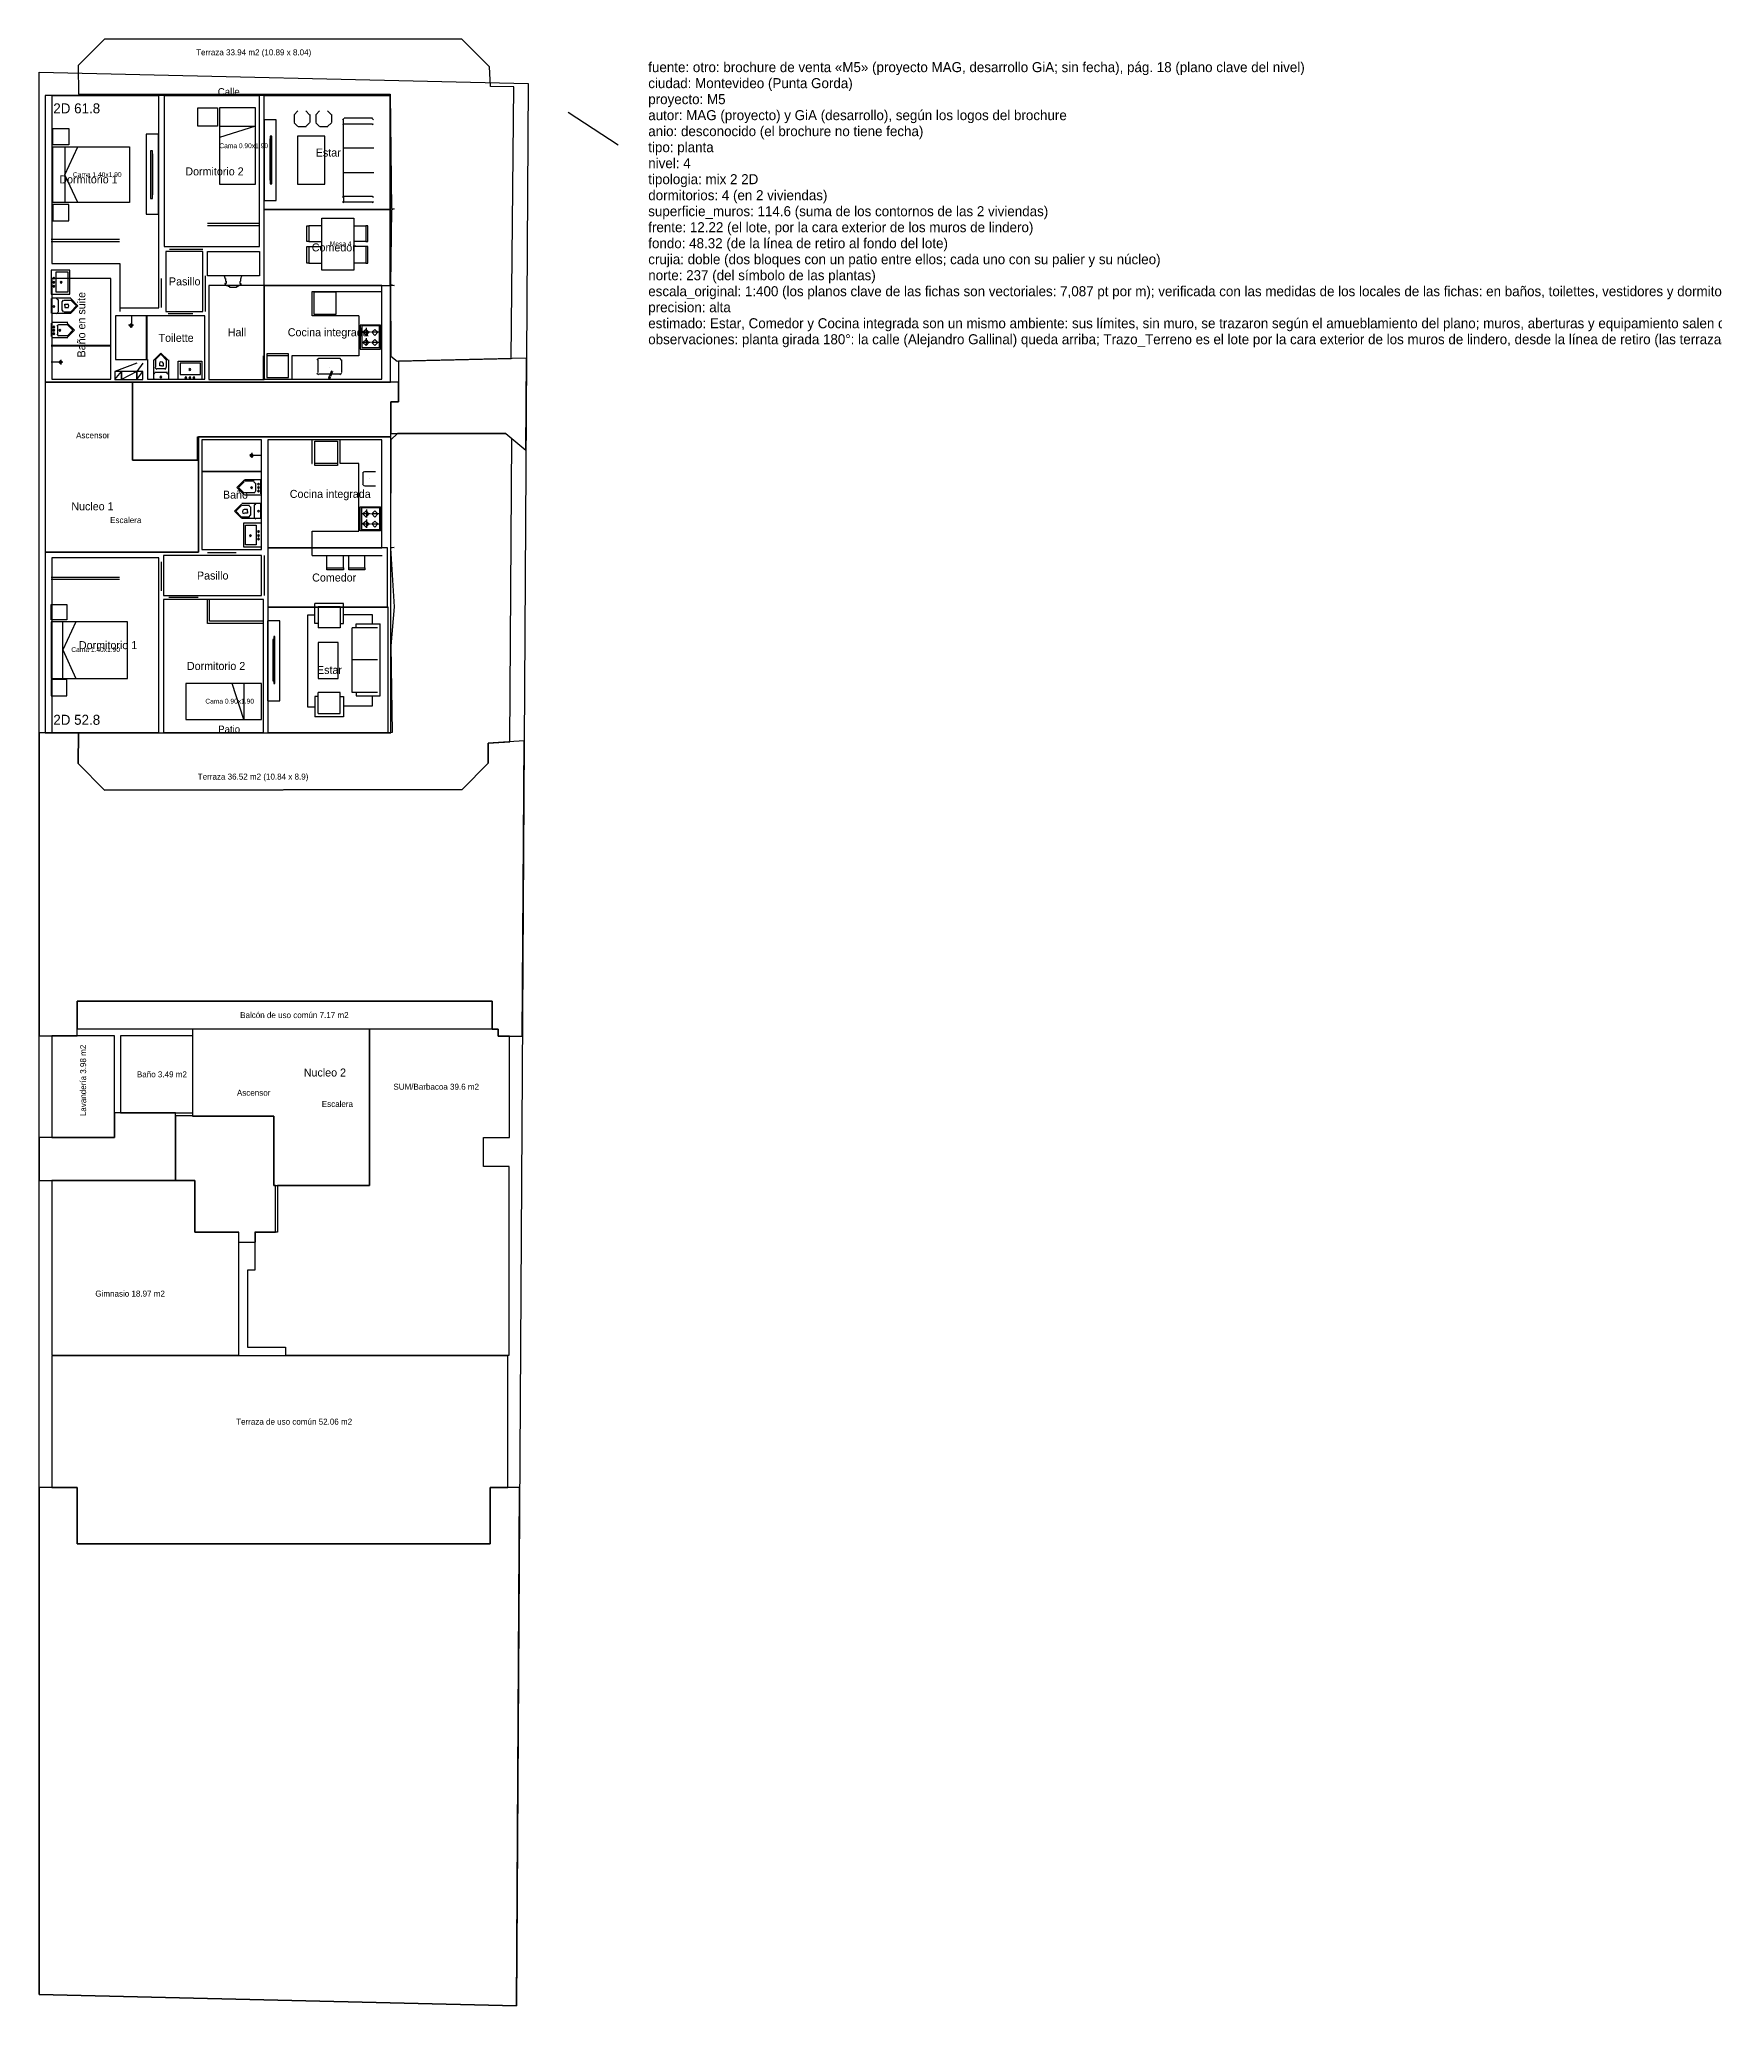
# Model space of a CAD drawing. Header units: metres. Extents: x 0 to 167, y 0 to 49.
# Drawn here: x 0 to 41.87, y 0 to 49.14 of the extents above; entities that cross this region are included whole.
import ezdxf

# ---------------------------------------------------------------- set-up
doc = ezdxf.new("R2010")
doc.units = ezdxf.units.M
for name, color, linetype in [('Trazo_Cotas', 9, 'Continuous'), ('Trazo_Datos', 7, 'Continuous'), ('Trazo_Entrada', 1, 'Continuous'), ('Trazo_Equipamiento', 8, 'Continuous'), ('Trazo_Estancias', 3, 'Continuous'), ('Trazo_Fachada', 30, 'Continuous'), ('Trazo_Medianeras', 8, 'Continuous'), ('Trazo_Norte', 1, 'Continuous'), ('Trazo_Nucleos', 252, 'Continuous'), ('Trazo_Pasillo', 9, 'Continuous'), ('Trazo_Patios', 3, 'Continuous'), ('Trazo_Puertas', 1, 'Continuous'), ('Trazo_Terreno', 7, 'Continuous'), ('Trazo_Unidad', 7, 'Continuous'), ('Trazo_Ventanas', 5, 'Continuous')]:
    doc.layers.add(name, color=color, linetype=linetype)

msp = doc.modelspace()

# ---------------------------------------------------------------- linework, layer by layer
at = {"layer": 'Trazo_Cotas'}
for points in [[(1.63, 49.14), (0.97, 48.49), (0.98, 47.77), (8.77, 47.77), (8.8, 44.91), (8.87, 44.9), (8.8, 44.88), (8.78, 43.01), (8.87, 42.99), (8.78, 42.98), (8.79, 41.22), (8.94, 41.1), (11.79, 41.16), (11.86, 47.95), (11.28, 47.96), (11.25, 48.45), (10.56, 49.14)], [(8.95, 39.29), (8.79, 39.13), (8.78, 36.45), (8.87, 36.44), (8.78, 36.42), (8.87, 34.96), (8.79, 33.98), (8.82, 31.82), (0.98, 31.79), (0.97, 31.04), (1.63, 30.38), (10.57, 30.39), (11.22, 31.05), (11.22, 31.55), (11.76, 31.58), (11.81, 39.16), (11.66, 39.29)], [(11.32, 25.1), (0.95, 25.1), (0.95, 24.41), (11.32, 24.41)], [(1.88, 24.24), (0.31, 24.24), (0.31, 21.7), (1.88, 21.7)], [(3.84, 24.24), (2.03, 24.24), (2.03, 22.31), (3.84, 22.31)], [(11.47, 24.4), (8.25, 24.4), (8.25, 20.5), (5.95, 20.5), (5.95, 19.33), (5.39, 19.33), (5.39, 18.38), (5.2, 18.38), (5.2, 16.46), (6.15, 16.46), (6.15, 16.26), (11.74, 16.26), (11.74, 20.97), (11.1, 20.97), (11.1, 21.7), (11.75, 21.7), (11.75, 24.23), (11.47, 24.23)], [(3.89, 20.62), (0.31, 20.62), (0.31, 16.26), (4.99, 16.26), (4.99, 19.33), (3.89, 19.33)], [(11.71, 16.24), (0.31, 16.24), (0.31, 12.95), (0.95, 12.95), (0.95, 11.54), (11.27, 11.54), (11.27, 12.95), (11.71, 12.95)]]:
    msp.add_lwpolyline(points, close=True, dxfattribs=at)
at = {"layer": 'Trazo_Entrada'}
for p, q in [((5.24, 40.57), (4.38, 40.57)), ((6.71, 39.21), (5.98, 39.21))]:
    msp.add_line(p, q, dxfattribs=at)
at = {"layer": 'Trazo_Equipamiento', "color": 9}
for p, q in [((6.46, 47.35), (6.37, 47.25)), ((6.37, 47.26), (6.37, 47.06)), ((6.75, 47.25), (6.66, 47.35)), ((6.77, 47.06), (6.77, 47.26)), ((7, 47.35), (6.91, 47.25)), ((6.91, 47.26), (6.91, 47.06)), ((7.3, 47.25), (7.2, 47.35)), ((7.31, 47.06), (7.31, 47.26)), ((7.62, 47.18), (8.33, 47.18)), ((6.37, 47.05), (6.46, 46.96)), ((6.47, 46.96), (6.67, 46.96)), ((6.66, 46.96), (6.75, 47.05)), ((6.91, 47.05), (7, 46.96)), ((7.01, 46.96), (7.21, 46.96)), ((7.2, 46.96), (7.3, 47.05)), ((7.61, 47.16), (7.58, 47.13)), ((7.58, 47.03), (7.61, 47.01)), ((7.6, 47.04), (7.6, 47.14)), ((7.6, 45.2), (7.6, 47.04)), ((8.33, 47.02), (7.62, 47.02)), ((8.35, 47.13), (8.32, 47.16)), ((8.32, 47.01), (8.35, 47.03)), ((0.74, 46.5), (0.34, 46.5)), ((0.64, 46.45), (0.64, 45.06)), ((7.6, 46.43), (8.36, 46.43)), ((7.6, 45.81), (8.36, 45.81)), ((7.61, 45.21), (7.58, 45.19)), ((8.33, 45.21), (7.62, 45.21)), ((8.35, 45.19), (8.32, 45.21)), ((7.58, 45.09), (7.61, 45.06)), ((7.6, 45.2), (7.6, 45.09)), ((7.62, 45.08), (8.33, 45.08)), ((8.32, 45.06), (8.35, 45.09)), ((5.5, 44.54), (4.2, 44.54)), ((5.5, 44.54), (4.2, 44.54)), ((0.3, 44.15), (2, 44.15)), ((0.3, 44.15), (2, 44.15)), ((8.16, 44.09), (8.21, 44.09)), ((6.74, 43.55), (6.69, 43.55)), ((8.16, 43.55), (8.21, 43.55)), ((4.64, 43.03), (4.64, 43.03)), ((2.44, 41.05), (1.89, 40.84)), ((1.89, 40.64), (2.05, 40.84)), ((2.59, 41.05), (2.44, 40.84)), ((2.44, 40.64), (2.59, 40.84)), ((6.82, 36.24), (8.57, 36.24)), ((7.6, 35.93), (7.6, 35.88)), ((7.6, 35.93), (7.6, 35.88)), ((8.14, 35.93), (8.14, 35.88)), ((8.14, 35.93), (8.14, 35.88)), ((0.3, 35.65), (2, 35.65)), ((0.3, 35.65), (2, 35.65)), ((4.2, 34.54), (4.2, 35.14)), ((6.89, 34.54), (6.89, 35.04)), ((6.97, 34.97), (6.97, 34.43)), ((0.59, 33.17), (0.59, 34.58)), ((5.6, 34.54), (4.2, 34.54)), ((5.6, 34.54), (4.2, 34.54)), ((5.6, 34.6), (4.25, 34.6)), ((6.97, 34.54), (6.89, 34.54)), ((7.82, 32.82), (7.82, 34.43)), ((8.45, 34.43), (7.82, 34.43)), ((7.92, 34.53), (8.52, 34.53)), ((7.92, 34.43), (7.92, 34.53)), ((8.45, 33.63), (7.82, 33.63)), ((0.69, 33.14), (0.3, 33.14)), ((6.89, 32.72), (6.89, 32.21)), ((6.97, 32.72), (6.89, 32.72)), ((6.97, 32.29), (6.97, 32.82)), ((8.45, 32.82), (7.82, 32.82))]:
    msp.add_line(p, q, dxfattribs=at)
at = {"layer": 'Trazo_Equipamiento', "color": 8}
for p, q in [((0.3, 42.66), (0.3, 42.3)), ((0.32, 42.66), (0.32, 42.66)), ((0.32, 42.3), (0.32, 42.3)), ((0.32, 42.3), (0.51, 42.3)), ((0.46, 42.63), (0.43, 42.66)), ((0.43, 42.28), (0.46, 42.31)), ((0.44, 42.3), (0.44, 42.3)), ((0.47, 42.64), (0.47, 42.32)), ((0.51, 42.3), (0.79, 42.3)), ((0.6, 42.62), (0.56, 42.58)), ((0.56, 42.38), (0.6, 42.33)), ((0.57, 42.38), (0.57, 42.59)), ((0.61, 42.62), (0.79, 42.62)), ((0.61, 42.33), (0.79, 42.33)), ((0.64, 42.49), (0.64, 42.44)), ((0.64, 42.44), (0.73, 42.44)), ((0.3, 42.05), (0.3, 41.71)), ((0.32, 42.05), (0.32, 42.05)), ((0.48, 42.01), (0.44, 41.97)), ((0.44, 41.77), (0.48, 41.72)), ((0.46, 41.77), (0.46, 41.98)), ((0.49, 42.01), (0.71, 42.01)), ((0.71, 42.06), (0.71, 42.06)), ((2.35, 42), (2.23, 42)), ((2.3, 42.23), (2.3, 41.94)), ((2.67, 42.23), (2.67, 41.13)), ((2.69, 42.23), (2.69, 41.13)), ((8.02, 42), (8.02, 41.4)), ((8.08, 41.83), (8.28, 41.83)), ((8.18, 41.72), (8.18, 41.93)), ((8.3, 41.83), (8.5, 41.83)), ((1.79, 41.49), (0.3, 41.49)), ((1.79, 41.47), (0.3, 41.47)), ((0.32, 41.71), (0.32, 41.71)), ((0.35, 41.69), (0.35, 41.69)), ((0.49, 41.74), (0.71, 41.74)), ((0.71, 41.69), (0.71, 41.69)), ((8.08, 41.57), (8.28, 41.57)), ((8.18, 41.49), (8.18, 41.67)), ((8.3, 41.57), (8.5, 41.57)), ((0.3, 41.08), (0.59, 41.08)), ((0.54, 41.13), (0.54, 41.01)), ((2.86, 40.84), (2.86, 41.13)), ((2.86, 40.66), (2.86, 40.84)), ((2.89, 40.79), (2.86, 40.77)), ((2.89, 40.94), (2.94, 40.89)), ((3.2, 40.81), (2.89, 40.81)), ((2.91, 40.95), (2.91, 41.13)), ((2.94, 40.91), (3.15, 40.91)), ((3.01, 40.98), (3.01, 41.05)), ((3.05, 40.98), (3.01, 40.98)), ((3.14, 40.89), (3.18, 40.94)), ((3.18, 40.95), (3.18, 41.13)), ((3.22, 40.77), (3.19, 40.79)), ((6.23, 41.23), (5.69, 41.23)), ((6.23, 41.23), (5.69, 41.23)), ((6.98, 41.17), (6.94, 41.12)), ((6.94, 40.8), (6.98, 40.76)), ((6.96, 41.13), (6.96, 40.81)), ((6.99, 41.17), (7.52, 41.17)), ((7.25, 40.71), (7.31, 40.86)), ((7.26, 40.95), (7.26, 40.95)), ((7.33, 40.84), (7.28, 40.71)), ((7.31, 40.84), (7.31, 40.84)), ((7.55, 41.12), (7.51, 41.17)), ((7.51, 40.76), (7.55, 40.8)), ((7.55, 41.13), (7.55, 40.81)), ((2.86, 40.78), (2.86, 40.78)), ((2.88, 40.66), (2.88, 40.66)), ((3.22, 40.64), (2.88, 40.64)), ((3.22, 40.66), (3.22, 40.66)), ((6.99, 40.78), (7.01, 40.78)), ((7.01, 40.78), (7.31, 40.78)), ((7.24, 40.71), (7.23, 40.67)), ((7.25, 40.71), (7.24, 40.71)), ((7.28, 40.76), (7.26, 40.71)), ((7.28, 40.69), (7.27, 40.7)), ((7.28, 40.76), (7.28, 40.76)), ((7.3, 40.76), (7.28, 40.71)), ((7.28, 40.69), (7.28, 40.69)), ((7.28, 40.69), (7.28, 40.69)), ((7.31, 40.78), (7.52, 40.78)), ((4.06, 38.35), (5.55, 38.35)), ((4.06, 38.34), (5.55, 38.34)), ((5.55, 38.74), (5.26, 38.74)), ((5.32, 38.69), (5.32, 38.81)), ((7.45, 38.54), (6.89, 38.54)), ((7.45, 38.54), (6.89, 38.54)), ((8.12, 38.34), (8.08, 38.3)), ((8.13, 38.34), (8.4, 38.34)), ((5.13, 38.13), (5.13, 38.13)), ((5.37, 38.1), (5.13, 38.1)), ((5.4, 38.04), (5.36, 38.08)), ((5.36, 37.8), (5.4, 37.84)), ((5.4, 38.05), (5.4, 37.85)), ((5.48, 38.13), (5.48, 38.13)), ((5.54, 37.78), (5.54, 38.12)), ((5.54, 38.12), (5.54, 38.12)), ((8.08, 38.02), (8.12, 37.98)), ((8.09, 38.3), (8.09, 38.03)), ((8.13, 37.98), (8.4, 37.98)), ((8.26, 38.17), (8.26, 38.17)), ((5.35, 37.54), (5.06, 37.54)), ((5.25, 37.49), (5.06, 37.49)), ((5.37, 37.81), (5.13, 37.81)), ((5.13, 37.76), (5.13, 37.76)), ((5.2, 37.39), (5.13, 37.39)), ((5.2, 37.34), (5.2, 37.39)), ((5.28, 37.45), (5.24, 37.49)), ((5.28, 37.46), (5.28, 37.25)), ((5.54, 37.54), (5.35, 37.54)), ((5.41, 37.52), (5.38, 37.5)), ((5.38, 37.19), (5.38, 37.51)), ((5.42, 37.54), (5.42, 37.54)), ((5.54, 37.78), (5.54, 37.78)), ((5.54, 37.17), (5.54, 37.52)), ((5.54, 37.52), (5.54, 37.52)), ((8.02, 36.86), (8.02, 37.46)), ((8.18, 37.39), (8.18, 37.19)), ((5.25, 37.2), (5.06, 37.2)), ((5.24, 37.2), (5.28, 37.25)), ((5.38, 37.18), (5.41, 37.15)), ((5.54, 37.17), (5.54, 37.17)), ((8.08, 37.29), (8.28, 37.29)), ((8.08, 37.03), (8.28, 37.03)), ((8.18, 37.14), (8.18, 36.93)), ((8.3, 37.29), (8.5, 37.29)), ((8.3, 37.03), (8.5, 37.03)), ((6.82, 36.85), (7.99, 36.85)), ((6.82, 36.24), (6.82, 36.85))]:
    msp.add_line(p, q, dxfattribs=at)
at = {"layer": 'Trazo_Equipamiento', "color": 9}
for points in [[(3.96, 47.43), (4.45, 47.43), (4.45, 46.97), (3.96, 46.97)], [(5.4, 47.43), (4.5, 47.43), (4.5, 45.52), (5.4, 45.52)], [(2.98, 46.77), (2.67, 46.77), (2.67, 44.77), (2.98, 44.77)], [(5.62, 45.11), (5.92, 45.11), (5.92, 47.13), (5.62, 47.13)], [(5.77, 45.53), (5.81, 45.53), (5.81, 46.72), (5.77, 46.72)], [(6.45, 45.52), (7.14, 45.52), (7.14, 46.72), (6.45, 46.72)], [(0.34, 46.45), (2.25, 46.45), (2.25, 45.06), (0.34, 45.06)], [(2.83, 46.35), (2.78, 46.35), (2.78, 45.16), (2.83, 45.16)], [(0.34, 44.6), (0.74, 44.6), (0.74, 45.01), (0.34, 45.01)], [(7.86, 43.37), (7.06, 43.37), (7.06, 44.67), (7.86, 44.67)], [(5.5, 43.23), (4.2, 43.23), (4.2, 43.84), (5.5, 43.84)], [(2.59, 40.84), (2.44, 40.84), (2.44, 40.64), (2.59, 40.64)], [(0.3, 35.02), (0.69, 35.02), (0.69, 34.63), (0.3, 34.63)], [(0.3, 33.17), (2.2, 33.17), (2.2, 34.58), (0.3, 34.58)], [(5.7, 32.61), (6.01, 32.61), (6.01, 34.61), (5.7, 34.61)], [(5.86, 33.04), (5.89, 33.04), (5.89, 34.22), (5.86, 34.22)], [(7.47, 34.07), (6.97, 34.07), (6.97, 33.17), (7.47, 33.17)], [(3.66, 32.14), (5.55, 32.14), (5.55, 33.04), (3.66, 33.04)]]:
    msp.add_lwpolyline(points, close=True, dxfattribs=at)
for points in [[(0.34, 46.5), (0.34, 46.91), (0.74, 46.91), (0.74, 46.5)], [(4.5, 46.97), (5.4, 46.97), (4.5, 46.69)], [(0.96, 45.06), (0.64, 45.75), (0.96, 46.45)], [(2.83, 45.25), (2.84, 45.25), (2.84, 46.28), (2.83, 46.28)], [(5.77, 46.65), (5.76, 46.65), (5.76, 45.62), (5.77, 45.62)], [(5.5, 44.48), (4.25, 44.48), (4.2, 44.48)], [(6.74, 44.09), (6.69, 44.09), (6.69, 44.48), (6.74, 44.48)], [(7.06, 44.48), (6.74, 44.48), (6.74, 44.09), (7.06, 44.09)], [(7.86, 44.48), (8.16, 44.48), (8.16, 44.09), (7.86, 44.09)], [(8.21, 44.09), (8.21, 44.48), (8.16, 44.48)], [(0.3, 44.09), (1.95, 44.09), (2, 44.09)], [(6.69, 43.55), (6.69, 43.96), (7.06, 43.96)], [(6.74, 43.96), (6.74, 43.55), (7.06, 43.55)], [(8.21, 43.55), (8.21, 43.96), (7.86, 43.96)], [(8.16, 43.96), (8.16, 43.55), (7.86, 43.55)], [(4.62, 43.23), (4.64, 43.18), (4.64, 43.16), (4.65, 43.16), (4.65, 43.1), (4.67, 43.1)], [(4.67, 43.06), (4.67, 43.04), (4.64, 43.04), (4.64, 43.03)], [(5.04, 43.03), (5.04, 43.01), (5.03, 43.01), (5.01, 42.99), (4.99, 42.98), (4.98, 42.98), (4.96, 42.96), (4.93, 42.96), (4.93, 42.94), (4.76, 42.94), (4.76, 42.96), (4.72, 42.96), (4.71, 42.98), (4.69, 42.98), (4.67, 42.99), (4.65, 43.01), (4.64, 43.03)], [(4.67, 43.1), (4.67, 43.08), (4.67, 43.06)], [(5.06, 43.23), (5.04, 43.18), (5.04, 43.16), (5.03, 43.16), (5.03, 43.1), (5.01, 43.08), (5.01, 43.06)], [(5.01, 43.06), (5.01, 43.04), (5.03, 43.04)], [(5.03, 43.04), (5.04, 43.04), (5.04, 43.03)], [(2.44, 40.84), (2.05, 40.84), (2.05, 40.64), (2.44, 40.64), (2.44, 40.84), (2.05, 40.64), (2.05, 40.84), (1.89, 40.84), (1.89, 40.64), (2.05, 40.64)], [(7.6, 35.88), (7.19, 35.88), (7.19, 36.24)], [(7.19, 35.93), (7.6, 35.93), (7.6, 36.24)], [(7.6, 35.88), (7.19, 35.88), (7.19, 36.24)], [(7.19, 35.93), (7.6, 35.93), (7.6, 36.24)], [(8.14, 35.88), (7.74, 35.88), (7.74, 36.24)], [(7.74, 35.93), (8.14, 35.93), (8.14, 36.24)], [(8.14, 35.88), (7.74, 35.88), (7.74, 36.24)], [(7.74, 35.93), (8.14, 35.93), (8.14, 36.24)], [(0.3, 35.7), (1.95, 35.7), (2, 35.7)], [(5.6, 34.6), (4.25, 34.6), (4.25, 35.14)], [(7.52, 34.54), (7.6, 34.54), (7.6, 35.04), (6.89, 35.04)], [(6.97, 34.97), (7.52, 34.97), (7.52, 34.43), (6.97, 34.43)], [(0.91, 34.58), (0.59, 33.88), (0.91, 33.17)], [(6.89, 34.75), (6.7, 34.75), (6.7, 32.46), (6.89, 32.46)], [(8.33, 34.53), (8.33, 34.76), (7.6, 34.76)], [(7.92, 32.82), (7.92, 32.73), (8.52, 32.73), (8.52, 34.53)], [(5.86, 34.14), (5.84, 34.14), (5.84, 33.11), (5.86, 33.11)], [(0.3, 33.14), (0.3, 32.73), (0.69, 32.73), (0.69, 33.14)], [(5.11, 33.04), (5.11, 32.14), (4.82, 33.04)], [(7.52, 32.72), (7.6, 32.72), (7.6, 32.21), (6.89, 32.21)], [(6.97, 32.29), (7.52, 32.29), (7.52, 32.82), (6.97, 32.82)], [(7.6, 32.48), (8.33, 32.48), (8.33, 32.73)]]:
    msp.add_lwpolyline(points, dxfattribs=at)
at = {"layer": 'Trazo_Equipamiento', "color": 8}
for points in [[(0.3, 42.77), (0.76, 42.77), (0.76, 43.37), (0.3, 43.37)], [(0.71, 42.82), (0.42, 42.82), (0.42, 43.33), (0.71, 43.33)], [(0.36, 43.15), (0.39, 43.17), (0.36, 43.2), (0.34, 43.17)], [(0.36, 43.04), (0.39, 43.07), (0.36, 43.1), (0.34, 43.07)], [(0.36, 42.94), (0.39, 42.97), (0.36, 42.99), (0.34, 42.97)], [(0.55, 43.04), (0.57, 43.07), (0.55, 43.1), (0.52, 43.07)], [(6.86, 42.81), (6.86, 42.27), (7.42, 42.27), (7.42, 42.82)], [(0.36, 42.49), (0.34, 42.46), (0.36, 42.44), (0.39, 42.46)], [(0.36, 41.98), (0.34, 41.95), (0.36, 41.93), (0.39, 41.95)], [(0.36, 41.89), (0.34, 41.87), (0.36, 41.84), (0.39, 41.87)], [(0.36, 41.81), (0.34, 41.78), (0.36, 41.76), (0.39, 41.78)], [(0.51, 41.89), (0.49, 41.87), (0.51, 41.84), (0.54, 41.87)], [(2.29, 41.94), (2.34, 41.99), (2.29, 42.03), (2.25, 41.99)], [(8.02, 41.4), (8.53, 41.4), (8.53, 42), (8.02, 42)], [(8.5, 41.98), (8.06, 41.98), (8.06, 41.44), (8.5, 41.44)], [(8.17, 41.74), (8.24, 41.82), (8.17, 41.89), (8.09, 41.82)], [(8.39, 41.74), (8.46, 41.82), (8.39, 41.89), (8.31, 41.82)], [(6.23, 41.28), (5.69, 41.28), (5.69, 40.69), (6.23, 40.69)], [(6.23, 41.28), (5.69, 41.28), (5.69, 40.69), (6.23, 40.69)], [(8.17, 41.49), (8.24, 41.56), (8.17, 41.64), (8.09, 41.56)], [(8.39, 41.49), (8.46, 41.56), (8.39, 41.64), (8.31, 41.56)], [(0.57, 41.07), (0.53, 41.11), (0.49, 41.07), (0.53, 41.03)], [(4.06, 40.64), (3.47, 40.64), (3.47, 41.1), (4.06, 41.1)], [(4.03, 41.05), (3.52, 41.05), (3.52, 40.76), (4.03, 40.76)], [(3.77, 40.86), (3.79, 40.89), (3.77, 40.91), (3.74, 40.89)], [(3.04, 40.67), (3.06, 40.7), (3.04, 40.73), (3.01, 40.7)], [(3.66, 40.66), (3.69, 40.68), (3.66, 40.71), (3.64, 40.68)], [(3.77, 40.66), (3.79, 40.68), (3.77, 40.71), (3.74, 40.68)], [(3.87, 40.66), (3.89, 40.68), (3.87, 40.71), (3.84, 40.68)], [(7.45, 38.49), (6.89, 38.49), (6.89, 39.1), (7.45, 39.1)], [(7.45, 38.49), (6.89, 38.49), (6.89, 39.1), (7.45, 39.1)], [(5.26, 38.74), (5.31, 38.69), (5.35, 38.74), (5.31, 38.78)], [(5.31, 37.91), (5.33, 37.94), (5.31, 37.96), (5.28, 37.94)], [(5.48, 38), (5.5, 38.02), (5.48, 38.05), (5.45, 38.02)], [(5.48, 37.91), (5.5, 37.94), (5.48, 37.96), (5.45, 37.94)], [(5.48, 37.83), (5.5, 37.85), (5.48, 37.88), (5.45, 37.85)], [(5.48, 37.32), (5.5, 37.35), (5.48, 37.37), (5.45, 37.35)], [(8.02, 37.46), (8.53, 37.46), (8.53, 36.86), (8.02, 36.86)], [(8.5, 36.88), (8.06, 36.88), (8.06, 37.44), (8.5, 37.44)], [(8.17, 37.2), (8.24, 37.28), (8.17, 37.36), (8.09, 37.28)], [(8.39, 37.2), (8.46, 37.28), (8.39, 37.36), (8.31, 37.28)], [(5.55, 37.05), (5.1, 37.05), (5.1, 36.46), (5.55, 36.46)], [(5.15, 37), (5.42, 37), (5.42, 36.51), (5.15, 36.51)], [(5.48, 36.86), (5.45, 36.84), (5.48, 36.81), (5.5, 36.84)], [(8.17, 36.95), (8.24, 37.03), (8.17, 37.1), (8.09, 37.03)], [(8.39, 36.95), (8.46, 37.03), (8.39, 37.1), (8.31, 37.03)], [(5.27, 36.76), (5.25, 36.74), (5.27, 36.71), (5.3, 36.74)], [(5.48, 36.76), (5.45, 36.74), (5.48, 36.71), (5.5, 36.74)], [(5.48, 36.68), (5.45, 36.65), (5.48, 36.63), (5.5, 36.65)]]:
    msp.add_lwpolyline(points, close=True, dxfattribs=at)
for points in [[(6.82, 42.69), (6.82, 42.84), (8.57, 42.84)], [(0.79, 42.67), (0.47, 42.67), (0.32, 42.67)], [(0.64, 42.49), (0.64, 42.52), (0.73, 42.52)], [(0.74, 42.47), (0.73, 42.51), (0.7, 42.52)], [(0.7, 42.44), (0.73, 42.45), (0.74, 42.48)], [(0.79, 42.3), (0.96, 42.48), (0.79, 42.66)], [(0.79, 42.33), (0.93, 42.48), (0.79, 42.62)], [(7.99, 42.23), (6.82, 42.23), (6.82, 42.69)], [(0.71, 42.06), (0.39, 42.06), (0.32, 42.06)], [(0.7, 41.69), (0.88, 41.87), (0.7, 42.05)], [(0.7, 41.72), (0.84, 41.87), (0.7, 42.01)], [(7.99, 42.23), (7.99, 41.23), (6.31, 41.23), (6.31, 40.64)], [(0.32, 41.69), (0.42, 41.69), (0.71, 41.69)], [(3.22, 41.12), (3.04, 41.3), (2.86, 41.12)], [(3.18, 41.12), (3.04, 41.27), (2.89, 41.12)], [(3.04, 41.08), (3.01, 41.07), (3, 41.04)], [(3.1, 41.04), (3.08, 41.07), (3.05, 41.08)], [(3.05, 40.98), (3.1, 40.98), (3.1, 41.05)], [(3.23, 41.13), (3.23, 40.81), (3.23, 40.66)], [(5.6, 40.64), (5.6, 41.23), (5.62, 41.23), (5.62, 40.64)], [(7.23, 40.67), (7.26, 40.66), (7.28, 40.69)], [(6.81, 39.13), (6.81, 38.54), (6.82, 38.54), (6.82, 39.13)], [(7.99, 36.85), (7.99, 38.54), (7.52, 38.54), (7.52, 39.13)], [(5.12, 38.12), (4.94, 37.94), (5.12, 37.76)], [(5.12, 38.08), (4.98, 37.94), (5.12, 37.8)], [(5.54, 38.13), (5.42, 38.13), (5.13, 38.13)], [(5.05, 37.52), (4.88, 37.35), (5.05, 37.17)], [(5.05, 37.49), (4.91, 37.35), (5.05, 37.2)], [(5.12, 37.39), (5.09, 37.37), (5.08, 37.34)], [(5.13, 37.76), (5.45, 37.76), (5.54, 37.76)], [(5.06, 37.17), (5.38, 37.17), (5.54, 37.17)], [(5.08, 37.33), (5.09, 37.3), (5.12, 37.29)], [(5.2, 37.34), (5.2, 37.3), (5.13, 37.3)]]:
    msp.add_lwpolyline(points, dxfattribs=at)
at = {"layer": 'Trazo_Estancias', "color": 5}
for points in [[(0.31, 47.73), (0.31, 43.54), (2.01, 43.54), (2.01, 42.43), (2.99, 42.43), (2.99, 47.73)], [(3.12, 47.73), (3.12, 43.96), (5.5, 43.96), (5.5, 47.73)], [(0.31, 36.18), (0.31, 31.82), (2.99, 31.82), (2.99, 36.18)], [(3.1, 35.14), (3.1, 31.82), (5.6, 31.82), (5.6, 35.14)]]:
    msp.add_lwpolyline(points, close=True, dxfattribs=at)
at = {"layer": 'Trazo_Estancias', "color": 2}
for points in [[(5.61, 47.73), (5.61, 44.89), (8.77, 44.89), (8.77, 47.73)], [(5.71, 34.95), (5.71, 31.82), (8.72, 31.82), (8.72, 34.95)]]:
    msp.add_lwpolyline(points, close=True, dxfattribs=at)
at = {"layer": 'Trazo_Estancias', "color": 40}
for points in [[(5.61, 44.89), (5.61, 42.99), (8.77, 42.99), (8.77, 44.89)], [(5.71, 36.43), (5.71, 34.95), (8.7, 34.95), (8.7, 36.43)]]:
    msp.add_lwpolyline(points, close=True, dxfattribs=at)
at = {"layer": 'Trazo_Estancias', "color": 8}
for points in [[(3.16, 43.84), (3.16, 42.34), (4.09, 42.34), (4.09, 43.84)], [(4.24, 42.99), (4.24, 40.64), (5.62, 40.64), (5.62, 42.99)], [(3.1, 36.24), (3.1, 35.24), (5.55, 35.24), (5.55, 36.24)]]:
    msp.add_lwpolyline(points, close=True, dxfattribs=at)
at = {"layer": 'Trazo_Estancias', "color": 4}
for points in [[(0.31, 43.16), (0.31, 40.65), (1.79, 40.65), (1.79, 43.16)], [(1.9, 42.23), (1.9, 41.14), (2.7, 41.14), (2.7, 40.65), (4.14, 40.65), (4.14, 42.23)], [(4.06, 39.13), (4.06, 36.39), (5.55, 36.39), (5.55, 39.13)]]:
    msp.add_lwpolyline(points, close=True, dxfattribs=at)
at = {"layer": 'Trazo_Estancias', "color": 30}
for points in [[(5.62, 42.99), (5.62, 40.65), (8.56, 40.65), (8.56, 42.99)], [(5.71, 39.13), (5.71, 36.43), (8.56, 36.43), (8.56, 39.13)]]:
    msp.add_lwpolyline(points, close=True, dxfattribs=at)
at = {"layer": 'Trazo_Fachada'}
for p, q in [((8.78, 47.74), (0.15, 47.74)), ((8.78, 40.69), (8.78, 47.74)), ((8.79, 31.81), (8.79, 39.09)), ((0.15, 31.81), (8.79, 31.81))]:
    msp.add_line(p, q, dxfattribs=at)
at = {"layer": 'Trazo_Medianeras'}
for p, q in [((0, 0.28), (0, 48.32)), ((0.15, 47.74), (0.15, 40.69)), ((12.22, 48.04), (11.93, 0)), ((0.15, 36.2), (0.15, 31.81)), ((11.93, 0), (0, 0.28))]:
    msp.add_line(p, q, dxfattribs=at)
at = {"layer": 'Trazo_Norte'}
msp.add_line((13.22, 47.32), (14.47, 46.5), dxfattribs=at)
at = {"layer": 'Trazo_Nucleos'}
for points in [[(0.15, 36.32), (3.98, 36.32), (3.98, 38.62), (2.33, 38.62), (2.33, 40.57), (0.15, 40.57)], [(3.83, 24.4), (3.83, 22.23), (5.86, 22.23), (5.86, 20.5), (8.25, 20.5), (8.25, 24.4)]]:
    msp.add_lwpolyline(points, close=True, dxfattribs=at)
at = {"layer": 'Trazo_Pasillo'}
for points in [[(2.33, 40.57), (2.33, 38.62), (3.95, 38.62), (3.95, 39.21), (8.79, 39.21), (8.79, 40.08), (8.98, 40.08), (8.98, 40.57)], [(3.4, 20.62), (3.89, 20.62), (3.89, 19.33), (4.98, 19.33), (4.98, 19.08), (5.4, 19.08), (5.4, 19.33), (5.9, 19.33), (5.9, 20.5), (5.86, 20.5), (5.86, 22.23), (3.83, 22.23), (3.83, 22.24), (3.4, 22.24)]]:
    msp.add_lwpolyline(points, close=True, dxfattribs=at)
at = {"layer": 'Trazo_Patios'}
for points in [[(8.79, 40.08), (8.79, 39.29), (11.66, 39.29), (12.16, 38.87), (12.18, 41.17), (8.98, 41.1), (8.98, 40.08)], [(12.12, 31.61), (11.22, 31.55), (11.22, 31.05), (10.57, 30.39), (1.63, 30.38), (0.97, 31.04), (0.98, 31.81), (0, 31.81), (0, 24.24), (0.95, 24.24), (0.95, 25.1), (11.32, 25.1), (11.32, 24.4), (11.47, 24.4), (11.47, 24.23), (12.07, 24.23)], [(0, 20.62), (3.4, 20.62), (3.4, 22.31), (1.88, 22.31), (1.88, 21.7), (0, 21.7)], [(12, 12.95), (11.27, 12.95), (11.27, 11.54), (0.95, 11.54), (0.95, 12.95), (0, 12.95), (0, 0.28), (11.93, 0)]]:
    msp.add_lwpolyline(points, close=True, dxfattribs=at)
at = {"layer": 'Trazo_Puertas'}
for p, q in [((4.09, 43.89), (3.25, 43.89)), ((2.02, 42.34), (2.02, 43.43)), ((3.05, 42.44), (3.05, 43.16)), ((4.15, 42.34), (4.15, 43.23)), ((3.84, 42.28), (3.22, 42.28)), ((3.05, 35.36), (3.05, 36.08)), ((4.92, 36.31), (4.2, 36.31)), ((5.63, 35.24), (5.63, 36.24)), ((3.97, 35.19), (3.24, 35.19))]:
    msp.add_line(p, q, dxfattribs=at)
at = {"layer": 'Trazo_Terreno'}
msp.add_lwpolyline([(11.93, 0), (0, 0.28), (0, 48.32), (12.22, 48.04)], close=True, dxfattribs=at)
at = {"layer": 'Trazo_Unidad'}
for points in [[(0.15, 47.74), (0.15, 40.57), (8.78, 40.57), (8.78, 47.74)], [(3.98, 39.21), (3.98, 36.32), (0.15, 36.32), (0.15, 31.81), (8.79, 31.81), (8.79, 39.21)]]:
    msp.add_lwpolyline(points, close=True, dxfattribs=at)
at = {"layer": 'Trazo_Ventanas'}
for p, q in [((2.98, 47.74), (0.33, 47.74)), ((5.48, 47.74), (3.13, 47.74)), ((8.78, 47.74), (5.63, 47.74)), ((8.78, 46.34), (8.78, 47.69)), ((8.78, 43.14), (8.78, 45.49)), ((8.79, 34.01), (8.79, 35.91)), ((8.79, 31.81), (8.79, 33.16)), ((0.35, 31.81), (2.95, 31.81)), ((3.15, 31.81), (5.6, 31.81)), ((5.75, 31.81), (8.75, 31.81))]:
    msp.add_line(p, q, dxfattribs=at)

# ---------------------------------------------------------------- texts
at = {"layer": 'Trazo_Cotas'}
for s, p in [('Terraza 33.94 m2 (10.89 x 8.04)', (3.92, 48.74)), ('Terraza 36.52 m2 (10.84 x 8.9)', (3.96, 30.64)), ('Balcón de uso común 7.17 m2', (5.02, 24.68)), ('Baño 3.49 m2', (2.44, 23.2)), ('SUM/Barbacoa 39.6 m2', (8.85, 22.89)), ('Gimnasio 18.97 m2', (1.4, 17.72)), ('Terraza de uso común 52.06 m2', (4.92, 14.52))]:
    msp.add_text(s, height=0.15, dxfattribs=at).set_placement(p)
msp.add_text('Lavandería 3.98 m2', height=0.15, rotation=90, dxfattribs=at).set_placement((1.17, 22.23))
at = {"layer": 'Trazo_Datos'}
for s, p in [('fuente: otro: brochure de venta «M5» (proyecto MAG, desarrollo GiA; sin fecha), pág. 18 (plano clave del nivel)', (15.22, 48.32)), ('ciudad: Montevideo (Punta Gorda)', (15.22, 47.92)), ('proyecto: M5', (15.22, 47.52)), ('autor: MAG (proyecto) y GiA (desarrollo), según los logos del brochure', (15.22, 47.12)), ('anio: desconocido (el brochure no tiene fecha)', (15.22, 46.72)), ('tipo: planta', (15.22, 46.32)), ('tipologia: mix 2 2D', (15.22, 45.52)), ('nivel: 4', (15.22, 45.92)), ('dormitorios: 4 (en 2 viviendas)', (15.22, 45.12)), ('superficie_muros: 114.6 (suma de los contornos de las 2 viviendas)', (15.22, 44.72)), ('frente: 12.22 (el lote, por la cara exterior de los muros de lindero)', (15.22, 44.32)), ('fondo: 48.32 (de la línea de retiro al fondo del lote)', (15.22, 43.92)), ('crujia: doble (dos bloques con un patio entre ellos; cada uno con su palier y su núcleo)', (15.22, 43.52)), ('norte: 237 (del símbolo de las plantas)', (15.22, 43.12)), ('escala_original: 1:400 (los planos clave de las fichas son vectoriales: 7,087 pt por m); verificada con las medidas de los locales de las fichas: en baños, toilettes, vestidores y dormitorios la diferencia mediana es de 2 cm (lado corto) y la razón mediana de las 70 medidas, 0,996', (15.22, 42.72)), ('precision: alta', (15.22, 42.32)), ('estimado: Estar, Comedor y Cocina integrada son un mismo ambiente: sus límites, sin muro, se trazaron según el amueblamiento del plano; muros, aberturas y equipamiento salen de los vectores del plano clave (CAD a 1:400); los locales son el espacio libre entre muros con las puertas cerradas, ajustado a polígonos ortogonales; el equipamiento son los trazos grises del plano y los nombres de los muebles salen de su tamaño (medidas nominales)', (15.22, 41.92)), ('observaciones: planta girada 180°: la calle (Alejandro Gallinal) queda arriba; Trazo_Terreno es el lote por la cara exterior de los muros de lindero, desde la línea de retiro (las terrazas del frente la pasan, como balcones); unidades 401 y 402; en el bloque del fondo, las amenities; terrazas en Trazo_Cotas; el bloque del fondo tiene las amenities (pág. 26: barbacoa/SUM 44 m2, gimnasio 20, lavandería 7, terraza de uso común 55), en Trazo_Cotas con su nombre, y su palier y núcleo; las viviendas 401 y 402 tienen los mismos muros que las 501 y 502 (no llevan DXF aparte; ver los U_ de los niveles 5 y 6); PB (cocheras 1 a 13, bicicletero y acceso) y subsuelo (cocheras 14 a 29) sin viviendas, sin DXF; M5, calle Alejandro Gallinal, Punta Gorda (Montevideo), cerca de la rambla; dos bloques en un lote entre medianeras: el del frente (sobre la calle) con viviendas en los niveles 1 a 6 y el del fondo con viviendas en los niveles 1 a 3 y amenities en el 4, separados por un patio; PB de cocheras y acceso, y subsuelo de cocheras', (15.22, 41.52))]:
    msp.add_text(s, height=0.25, dxfattribs=at).set_placement(p)
at = {"layer": 'Trazo_Equipamiento', "color": 8}
for s, p in [('Cama 0.90x1.90', (4.5, 46.42)), ('Cama 1.40x1.90', (0.84, 45.7)), ('Mesa 4', (7.26, 43.97)), ('Cama 1.40x1.90', (0.8, 33.83)), ('Cama 0.90x1.90', (4.15, 32.54))]:
    msp.add_text(s, height=0.12, dxfattribs=at).set_placement(p)
at = {"layer": 'Trazo_Estancias', "color": 2}
for p in [(6.91, 46.21), (6.94, 33.28)]:
    msp.add_text('Estar', height=0.2, dxfattribs=at).set_placement(p)
at = {"layer": 'Trazo_Estancias', "color": 5}
for s, p in [('Dormitorio 1', (0.5, 45.54)), ('Dormitorio 2', (3.65, 45.74)), ('Dormitorio 1', (0.99, 33.9)), ('Dormitorio 2', (3.69, 33.38))]:
    msp.add_text(s, height=0.2, dxfattribs=at).set_placement(p)
at = {"layer": 'Trazo_Estancias', "color": 40}
for p in [(6.81, 43.84), (6.82, 35.59)]:
    msp.add_text('Comedor', height=0.2, dxfattribs=at).set_placement(p)
at = {"layer": 'Trazo_Estancias', "color": 4}
msp.add_text('Baño en suite', height=0.2, rotation=90, dxfattribs=at).set_placement((1.15, 41.19))
at = {"layer": 'Trazo_Estancias', "color": 8}
for s, p in [('Pasillo', (3.24, 42.99)), ('Hall', (4.71, 41.72)), ('Pasillo', (3.94, 35.64))]:
    msp.add_text(s, height=0.2, dxfattribs=at).set_placement(p)
at = {"layer": 'Trazo_Estancias', "color": 4}
for s, p in [('Toilette', (2.98, 41.58)), ('Baño', (4.59, 37.66))]:
    msp.add_text(s, height=0.2, dxfattribs=at).set_placement(p)
at = {"layer": 'Trazo_Estancias', "color": 30}
for p in [(6.21, 41.72), (6.26, 37.68)]:
    msp.add_text('Cocina integrada', height=0.2, dxfattribs=at).set_placement(p)
at = {"layer": 'Trazo_Fachada'}
for s, p in [('Calle', (4.46, 47.74)), ('Patio', (4.47, 31.81))]:
    msp.add_text(s, height=0.18, dxfattribs=at).set_placement(p)
at = {"layer": 'Trazo_Nucleos'}
for s, height, p in [('Ascensor', 0.15, (0.92, 39.17)), ('Nucleo 1', 0.2, (0.8, 37.37)), ('Escalera', 0.15, (1.77, 37.05)), ('Nucleo 2', 0.2, (6.61, 23.22)), ('Ascensor', 0.15, (4.94, 22.74)), ('Escalera', 0.15, (7.06, 22.46))]:
    msp.add_text(s, height=height, dxfattribs=at).set_placement(p)
at = {"layer": 'Trazo_Unidad'}
for s, p in [('2D 61.8', (0.35, 47.29)), ('2D 52.8', (0.35, 32.01))]:
    msp.add_text(s, height=0.25, dxfattribs=at).set_placement(p)

doc.saveas('drawing.dxf')
